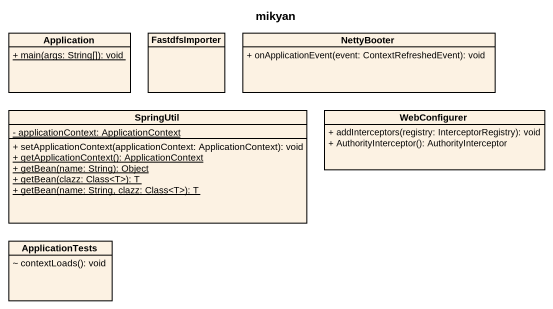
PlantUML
@startuml
title mikyan
hide circle
hide empty members
skinparam classAttributeIconSize 0
class Application {
  {static} + main(args: String[]): void
}
class FastdfsImporter
class NettyBooter {
  + onApplicationEvent(event: ContextRefreshedEvent): void
}
class SpringUtil {
  {static} - applicationContext: ApplicationContext
  + setApplicationContext(applicationContext: ApplicationContext): void
  {static} + getApplicationContext(): ApplicationContext
  {static} + getBean(name: String): Object
  {static} + getBean(clazz: Class<T>): T
  {static} + getBean(name: String, clazz: Class<T>): T
}
class WebConfigurer {
  + addInterceptors(registry: InterceptorRegistry): void
  + AuthorityInterceptor(): AuthorityInterceptor
}
class ApplicationTests {
  ~ contextLoads(): void
}
@enduml
